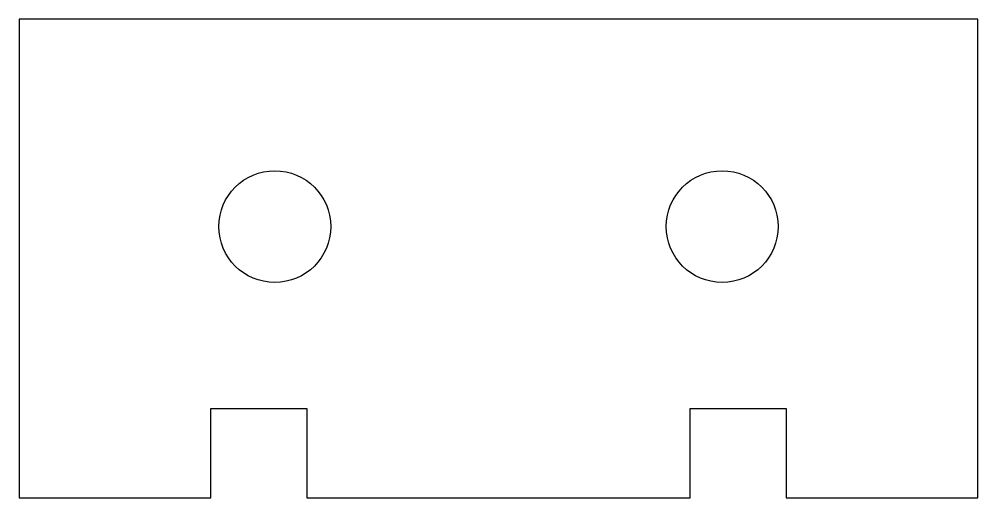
# Model space of a CAD drawing. Header units: millimetres. Extents: x 0 to 300, y 0 to 150.
import ezdxf

# ---------------------------------------------------------------- set-up
doc = ezdxf.new("R2010")
doc.units = ezdxf.units.MM

msp = doc.modelspace()

# ---------------------------------------------------------------- linework, layer by layer
msp.add_lwpolyline([(0, 0), (60, 0), (60, 28), (90, 28), (90, 0), (210, 0), (210, 28), (240, 28), (240, 0), (300, 0), (300, 150), (0, 150)], close=True)
for centre in [(80, 85), (220, 85)]:
    msp.add_circle(centre, 17.5)

doc.saveas('drawing.dxf')
